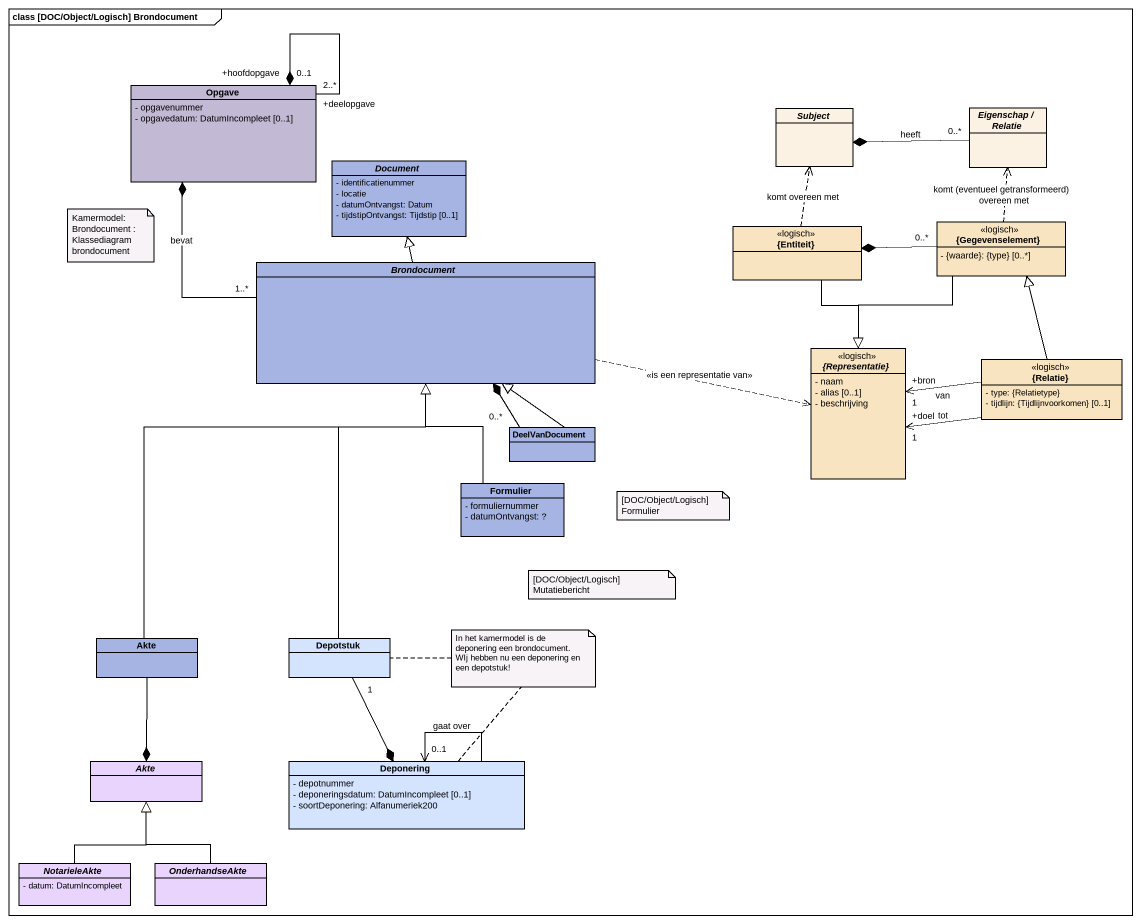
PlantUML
@startuml
mainframe class [DOC/Object/Logisch] Brondocument
hide circle
hide empty members
skinparam classAttributeIconSize 0
class Opgave #C2BAD4 {
  - opgavenummer
  - opgavedatum: DatumIncompleet [0..1]
}
abstract class Subject #FCF2E3
abstract class "Eigenschap / Relatie" as Eigenschap_Relatie #FCF2E3
abstract class Document #A6B4E4 {
  - identificatienummer
  - locatie
  - datumOntvangst: Datum
  - tijdstipOntvangst: Tijdstip [0..1]
}
class "{Entiteit}" as Entiteit <<logisch>> #F8E4C0
class "{Gegevenselement}" as Gegevenselement <<logisch>> #F8E4C0 {
  - {waarde}: {type} [0..*]
}
abstract class Brondocument #A6B4E4
abstract class "{Representatie}" as Representatie <<logisch>> #F8E4C0 {
  - naam
  - alias [0..1]
  - beschrijving
}
class "{Relatie}" as Relatie <<logisch>> #F8E4C0 {
  - type: {Relatietype}
  - tijdlijn: {Tijdlijnvoorkomen} [0..1]
}
class DeelVanDocument #A6B4E4
class Formulier #A6B4E4 {
  - formuliernummer
  - datumOntvangst: ?
}
class Akte #A6B4E4
class Depotstuk #D4E3FE
abstract class "Akte" as Akte_2 #E9D4FE
class Deponering #D4E3FE {
  - depotnummer
  - deponeringsdatum: DatumIncompleet [0..1]
  - soortDeponering: Alfanumeriek200
}
abstract class NotarieleAkte #E9D4FE {
  - datum: DatumIncompleet
}
abstract class OnderhandseAkte #E9D4FE
Opgave "+deelopgave\n2..*" --* "+hoofdopgave\n0..1" Opgave
Eigenschap_Relatie "0..*" -left-* Subject : heeft
Entiteit .up.> Subject : komt overeen met
Entiteit --|> Representatie
Gegevenselement .up.> Eigenschap_Relatie : komt (eventueel getransformeerd) overeen met
Gegevenselement "0..*" -left-* Entiteit
Gegevenselement --|> Representatie
Brondocument "1..*" -up-* Opgave : bevat
Brondocument -up-|> Document
Brondocument .right.> Representatie : <<is een representatie van>>
Relatie -up-|> Gegevenselement
Relatie -left-> "+bron\n1" Representatie : van
Relatie -left-> "+doel\n1" Representatie : tot
DeelVanDocument "0..*" -up-* Brondocument
DeelVanDocument -up-|> Brondocument
Formulier -up-|> Brondocument
Akte -up-|> Brondocument
Akte --* Akte_2
Depotstuk -up-|> Brondocument
Depotstuk "1" --* Deponering
Deponering --> "0..1" Deponering : gaat over
NotarieleAkte -up-|> Akte_2
OnderhandseAkte -up-|> Akte_2
note as N1
  Kamermodel: Brondocument : Klassediagram brondocument
end note
note as N2
  [DOC/Object/Logisch] Formulier
end note
note as N3
  [DOC/Object/Logisch] Mutatiebericht
end note
note as N4
  In het kamermodel is de deponering een brondocument. WIj hebben nu een deponering en een depotstuk!
end note
N4 .. Depotstuk
N4 .. Deponering
@enduml
